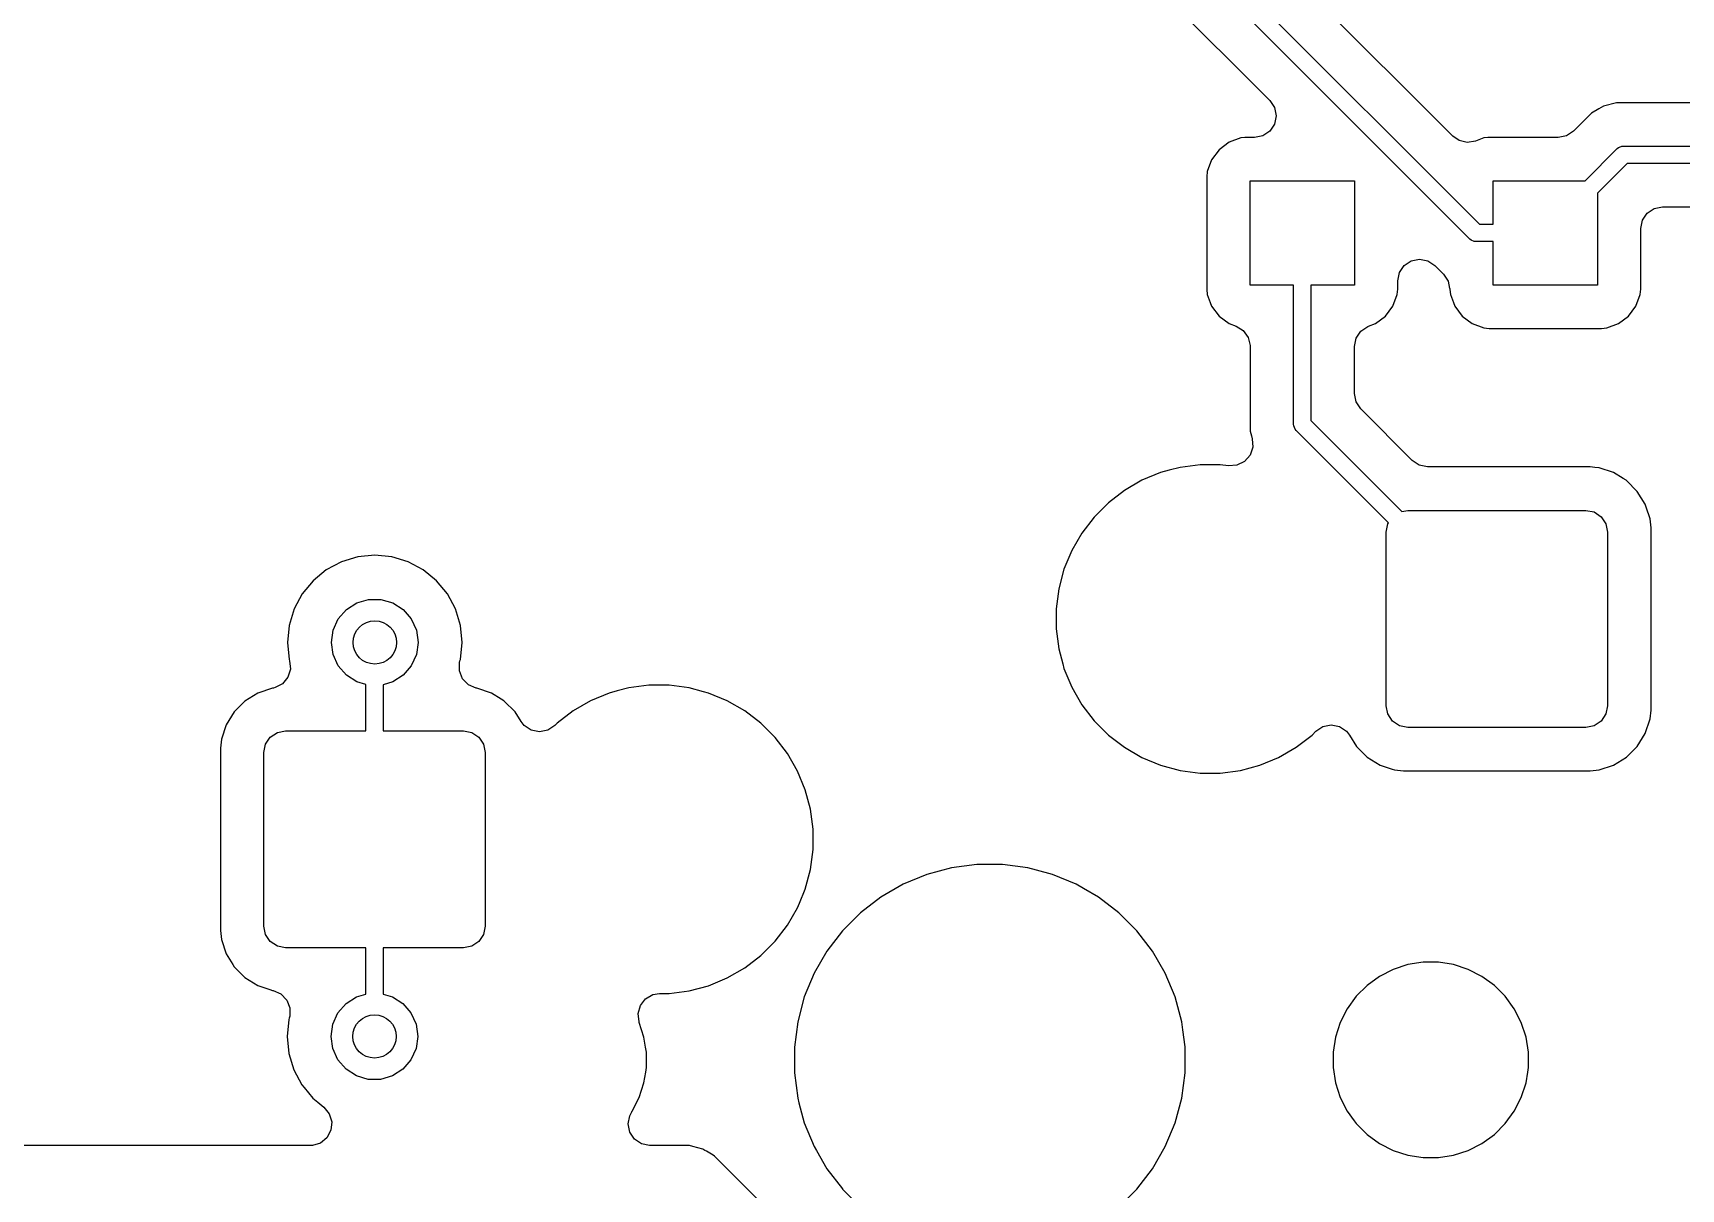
# Model space of a CAD drawing. Extents: x 17 to 170, y -181 to -32.
# Drawn here: x 95.4 to 114.39, y -92.91 to -79.6 of the extents above; entities that cross this region are included whole.
import ezdxf

# ---------------------------------------------------------------- set-up
doc = ezdxf.new("R2010")
doc.units = 0
doc.layers.add('BLACK', color=7, linetype='CONTINUOUS')

msp = doc.modelspace()

# ---------------------------------------------------------------- linework, layer by layer
at = {"layer": 'BLACK', "linetype": 'CONTINUOUS'}
for p, q in [((104.158211, -73.891789), (112.066422, -81.8)), ((111.954289, -81.970711), (104.046078, -74.0625)), ((103.911695, -74.63593), (109.650195, -80.37443)), ((111.75864, -80.784405), (106.015663, -75.041428)), ((109.650195, -80.37443), (109.704171, -80.455212)), ((109.704171, -80.455212), (109.723125, -80.5505)), ((113.443095, -80.46936), (113.356284, -80.51948)), ((113.443096, -80.469358), (113.443095, -80.46936)), ((113.493213, -80.440423), (113.443096, -80.469358)), ((113.645942, -80.3995), (113.493213, -80.440423)), ((130.880666, -80.3995), (113.645942, -80.3995)), ((109.704171, -80.645788), (109.650195, -80.72657)), ((109.723125, -80.5505), (109.704171, -80.645788)), ((113.244477, -80.631287), (113.149192, -80.726571)), ((113.24448, -80.631284), (113.244477, -80.631287)), ((113.35628, -80.519483), (113.244479, -80.631283)), ((113.244479, -80.631283), (113.24448, -80.631284)), ((113.356283, -80.519481), (113.35628, -80.519483)), ((113.356284, -80.51948), (113.356283, -80.519481)), ((109.18267, -80.856203), (109.067455, -80.942453)), ((109.317515, -80.805909), (109.18267, -80.856203)), ((109.317519, -80.805908), (109.317515, -80.805909)), ((109.364314, -80.800878), (109.317519, -80.805908)), ((109.377128, -80.799501), (109.364314, -80.800878)), ((109.37713, -80.7995), (109.377128, -80.799501)), ((109.377135, -80.7995), (109.37713, -80.7995)), ((109.474127, -80.7995), (109.377135, -80.7995)), ((109.569413, -80.780546), (109.474127, -80.7995)), ((109.650195, -80.72657), (109.569413, -80.780546)), ((111.831268, -80.834832), (111.75864, -80.784405)), ((111.925819, -80.857176), (111.831268, -80.834832)), ((112.021723, -80.841637), (111.925819, -80.857176)), ((112.117515, -80.805909), (112.021723, -80.841637)), ((112.117519, -80.805908), (112.117515, -80.805909)), ((112.164314, -80.800878), (112.117519, -80.805908)), ((112.177128, -80.799501), (112.164314, -80.800878)), ((112.17713, -80.7995), (112.177128, -80.799501)), ((112.177134, -80.7995), (112.17713, -80.7995)), ((112.973123, -80.7995), (112.177134, -80.7995)), ((113.06841, -80.780547), (112.973123, -80.7995)), ((113.149192, -80.726571), (113.06841, -80.780547)), ((108.981204, -81.057669), (108.930908, -81.192518)), ((109.067453, -80.942455), (108.981204, -81.057669)), ((109.067455, -80.942453), (109.067453, -80.942455)), ((113.283578, -81.3), (113.654289, -80.929289)), ((113.654289, -80.929289), (113.669442, -80.916853)), ((113.669442, -80.916853), (113.68, -80.912479)), ((113.68, -80.912479), (113.705491, -80.901921)), ((113.705491, -80.901921), (113.725, -80.9)), ((113.725, -80.9), (130.975, -80.9)), ((108.930908, -81.192518), (108.9245, -81.252123)), ((113.766422, -81.1), (113.425, -81.441422)), ((130.933578, -81.1), (113.766422, -81.1)), ((108.9245, -81.252123), (108.9245, -82.547865)), ((109.425, -82.5), (109.425, -81.3)), ((109.425, -81.3), (110.625, -81.3)), ((110.625, -81.3), (110.625, -82.5)), ((112.225, -81.8), (112.225, -81.3)), ((112.225, -81.3), (113.283578, -81.3)), ((113.425, -81.441422), (113.425, -82.5)), ((113.998429, -81.673431), (114.07921, -81.619454)), ((114.07921, -81.619454), (114.174499, -81.6005)), ((114.174499, -81.6005), (127.7255, -81.6005)), ((112.066422, -81.8), (112.225, -81.8)), ((113.925499, -81.849498), (113.944453, -81.754212)), ((113.944453, -81.754212), (113.998429, -81.673431)), ((111.969443, -81.983147), (111.954289, -81.970711)), ((112.005491, -81.998079), (111.969443, -81.983147)), ((112.025, -82), (112.005491, -81.998079)), ((112.225, -82), (112.025, -82)), ((112.225, -82.5), (112.225, -82)), ((113.9255, -82.547873), (113.925499, -81.849498)), ((111.125499, -82.450871), (111.144452, -82.355588)), ((111.144452, -82.355588), (111.198428, -82.274806)), ((111.198428, -82.274806), (111.279209, -82.220829)), ((111.279209, -82.220829), (111.374497, -82.201874)), ((111.374497, -82.201874), (111.469785, -82.220827)), ((111.469785, -82.220827), (111.550567, -82.274803)), ((111.550567, -82.274803), (111.651572, -82.375808)), ((111.651572, -82.375808), (111.705546, -82.456587)), ((108.9245, -82.547865), (108.9245, -82.547868)), ((108.9245, -82.547868), (108.924501, -82.547872)), ((108.924501, -82.547872), (108.924946, -82.55201)), ((108.924946, -82.55201), (108.930908, -82.60748)), ((109.925, -82.5), (109.425, -82.5)), ((109.925, -84.103), (109.925, -82.5)), ((110.625, -82.5), (110.125, -82.5)), ((110.125, -82.5), (110.125, -84.061578)), ((111.119091, -82.607483), (111.1255, -82.547873)), ((111.1255, -82.547873), (111.125499, -82.450871)), ((111.705546, -82.456587), (111.722413, -82.5413)), ((111.722413, -82.5413), (111.724144, -82.541208)), ((111.724144, -82.541208), (111.724501, -82.547865)), ((111.724501, -82.547865), (111.724501, -82.547872)), ((111.724501, -82.547872), (111.724946, -82.55201)), ((111.724946, -82.55201), (111.730908, -82.60748)), ((113.425, -82.5), (112.225, -82.5)), ((113.919091, -82.607483), (113.9255, -82.547873)), ((108.930908, -82.60748), (108.930909, -82.607484)), ((108.930909, -82.607484), (108.965828, -82.701106)), ((108.965828, -82.701106), (108.981204, -82.742331)), ((108.981204, -82.742331), (109.067454, -82.857546)), ((110.982546, -82.857546), (111.068796, -82.742331)), ((111.068796, -82.742331), (111.119091, -82.607483)), ((111.730908, -82.60748), (111.730909, -82.607484)), ((111.730909, -82.607484), (111.765828, -82.701106)), ((111.765828, -82.701106), (111.781204, -82.742331)), ((111.781204, -82.742331), (111.867454, -82.857546)), ((113.782546, -82.857546), (113.868796, -82.742331)), ((113.868796, -82.742331), (113.919091, -82.607483)), ((109.067454, -82.857546), (109.182669, -82.943796)), ((109.182669, -82.943796), (109.262517, -82.973577)), ((110.787455, -82.973587), (110.867331, -82.943796)), ((110.867331, -82.943796), (110.982546, -82.857546)), ((111.867454, -82.857546), (111.982669, -82.943796)), ((111.982669, -82.943796), (112.117517, -82.994091)), ((113.532483, -82.994091), (113.667331, -82.943796)), ((113.667331, -82.943796), (113.782546, -82.857546)), ((109.262517, -82.973577), (109.345171, -83.024634)), ((109.345171, -83.024634), (109.401997, -83.103437)), ((109.401997, -83.103437), (109.424341, -83.197987)), ((110.6255, -83.206877), (110.644454, -83.111589)), ((110.644454, -83.111589), (110.69843, -83.030807)), ((110.69843, -83.030807), (110.779212, -82.976831)), ((110.779212, -82.976831), (110.787455, -82.973587)), ((112.117517, -82.994091), (112.177127, -83.0005)), ((112.177127, -83.0005), (113.472872, -83.000499)), ((113.472872, -83.000499), (113.532483, -82.994091)), ((109.424341, -83.197987), (109.4245, -83.206877)), ((109.4245, -83.206877), (109.4245, -84.008665)), ((110.6255, -83.751125), (110.6255, -83.206877)), ((110.644454, -83.846413), (110.6255, -83.751125)), ((110.69843, -83.927195), (110.644454, -83.846413)), ((109.4245, -84.008665), (109.424499, -84.008683)), ((109.424499, -84.008683), (109.424499, -84.023943)), ((109.424499, -84.023943), (109.424499, -84.182057)), ((110.125, -84.061578), (111.172288, -85.108866)), ((111.292805, -84.52157), (110.69843, -83.927195)), ((109.424499, -84.182057), (109.439233, -84.237043)), ((109.439233, -84.237043), (109.448207, -84.270536)), ((109.448207, -84.270536), (109.454561, -84.367483)), ((109.926921, -84.122509), (109.925, -84.103)), ((109.941853, -84.158557), (109.926921, -84.122509)), ((109.954289, -84.173711), (109.941853, -84.158557)), ((111.018591, -85.238013), (109.954289, -84.173711)), ((109.423331, -84.459482), (109.359272, -84.532527)), ((109.454561, -84.367483), (109.423331, -84.459482)), ((108.393051, -84.66012), (108.178041, -84.749179)), ((108.492116, -84.633576), (108.393051, -84.66012)), ((108.617874, -84.599879), (108.492116, -84.633576)), ((108.617878, -84.599878), (108.617874, -84.599879)), ((108.61788, -84.599878), (108.617878, -84.599878)), ((108.848628, -84.5695), (108.61788, -84.599878)), ((109.081372, -84.5695), (108.848628, -84.5695)), ((109.081373, -84.5695), (109.081372, -84.5695)), ((109.175191, -84.581851), (109.081373, -84.5695)), ((109.272136, -84.575497), (109.175191, -84.581851)), ((109.359272, -84.532527), (109.272136, -84.575497)), ((111.373587, -84.575546), (111.292805, -84.52157)), ((111.468875, -84.5945), (111.373587, -84.575546)), ((113.342009, -84.5945), (111.468875, -84.5945)), ((113.342011, -84.5945), (113.342009, -84.5945)), ((113.393403, -84.59975), (113.342011, -84.5945)), ((113.444797, -84.605001), (113.393403, -84.59975)), ((113.444798, -84.605001), (113.444797, -84.605001)), ((113.444802, -84.605002), (113.444798, -84.605001)), ((113.611332, -84.660184), (113.444802, -84.605002)), ((113.611332, -84.660185), (113.61133, -84.660184)), ((113.61133, -84.660184), (113.611332, -84.660184)), ((113.611334, -84.660186), (113.611332, -84.660185)), ((113.723401, -84.729309), (113.611334, -84.660186)), ((108.178032, -84.749184), (107.976467, -84.865558)), ((108.178041, -84.749179), (108.178032, -84.749184)), ((113.755615, -84.749179), (113.723401, -84.729309)), ((113.760656, -84.752288), (113.755615, -84.749179)), ((113.884712, -84.876344), (113.760656, -84.752288)), ((107.791815, -85.007247), (107.627247, -85.171815)), ((107.791819, -85.007244), (107.791815, -85.007247)), ((107.976467, -84.865558), (107.791819, -85.007244)), ((113.976814, -85.025666), (113.884712, -84.876344)), ((113.991947, -85.071335), (113.976814, -85.025666)), ((107.627244, -85.171819), (107.485558, -85.356467)), ((107.627247, -85.171815), (107.627244, -85.171819)), ((111.172288, -85.108866), (111.242, -85.095)), ((111.242, -85.095), (113.292, -85.095)), ((113.292, -85.095), (113.387671, -85.11403)), ((113.387671, -85.11403), (113.468777, -85.168223)), ((113.468777, -85.168223), (113.52297, -85.249329)), ((114.028119, -85.180495), (113.991947, -85.071335)), ((114.031999, -85.192203), (114.028119, -85.180495)), ((114.042499, -85.294992), (114.031999, -85.192203)), ((107.485558, -85.356467), (107.369184, -85.558032)), ((110.992, -85.345), (111.01103, -85.249329)), ((110.992, -87.345), (110.992, -85.345)), ((111.01103, -85.249329), (111.018591, -85.238013)), ((113.52297, -85.249329), (113.542, -85.345)), ((113.542, -85.345), (113.542, -87.345)), ((114.0425, -87.395009), (114.042499, -85.294992)), ((99.341826, -85.610707), (99.145694, -85.630023)), ((99.537957, -85.630023), (99.341826, -85.610707)), ((107.369179, -85.558041), (107.28012, -85.773051)), ((107.369184, -85.558032), (107.369179, -85.558041)), ((98.783289, -85.780136), (98.630946, -85.905162)), ((98.957092, -85.687236), (98.783289, -85.780136)), ((98.9571, -85.687233), (98.957092, -85.687236)), ((99.145694, -85.630023), (98.9571, -85.687233)), ((99.726551, -85.687233), (99.537957, -85.630023)), ((99.726559, -85.687236), (99.726551, -85.687233)), ((99.900362, -85.780136), (99.726559, -85.687236)), ((99.900365, -85.780138), (99.900362, -85.780136)), ((100.052709, -85.905165), (99.900364, -85.780138)), ((99.900364, -85.780138), (99.900365, -85.780138)), ((107.280118, -85.77306), (107.219879, -85.997874)), ((107.28012, -85.773051), (107.280118, -85.77306)), ((98.63094, -85.905168), (98.505914, -86.057511)), ((98.630946, -85.905162), (98.63094, -85.905168)), ((100.052711, -85.905168), (100.052709, -85.905165)), ((100.177737, -86.057511), (100.052711, -85.905168)), ((98.505914, -86.057511), (98.413014, -86.231314)), ((99.014396, -86.238173), (99.134118, -86.161232)), ((99.134118, -86.161232), (99.270669, -86.121137)), ((99.270669, -86.121137), (99.412983, -86.121137)), ((99.412983, -86.121137), (99.549534, -86.161232)), ((99.549534, -86.161232), (99.669256, -86.238173)), ((100.270637, -86.231314), (100.177737, -86.057511)), ((107.219775, -85.998663), (107.1895, -86.228628)), ((107.219878, -85.99788), (107.219775, -85.998663)), ((107.219879, -85.997874), (107.219878, -85.997878)), ((107.219878, -85.997878), (107.219878, -85.99788)), ((98.413011, -86.231322), (98.355801, -86.419916)), ((98.413014, -86.231314), (98.413011, -86.231322)), ((98.86208, -86.475182), (98.921199, -86.345728)), ((98.921199, -86.345728), (99.014396, -86.238173)), ((99.669256, -86.238173), (99.762453, -86.345728)), ((99.762453, -86.345728), (99.821572, -86.475182)), ((100.270638, -86.231318), (100.270637, -86.231314)), ((100.27064, -86.231321), (100.270638, -86.231318)), ((100.32785, -86.419916), (100.27064, -86.231321)), ((107.1895, -86.228628), (107.1895, -86.461372)), ((98.355801, -86.419916), (98.336485, -86.616048)), ((98.841826, -86.616048), (98.86208, -86.475182)), ((99.821572, -86.475182), (99.841826, -86.616048)), ((100.347167, -86.616048), (100.32785, -86.419916)), ((107.1895, -86.461372), (107.219879, -86.692126)), ((98.336485, -86.616048), (98.355801, -86.812178)), ((98.86208, -86.756914), (98.841826, -86.616048)), ((99.841826, -86.616048), (99.821572, -86.756914)), ((100.32785, -86.81218), (100.347167, -86.616048)), ((107.219879, -86.692126), (107.265465, -86.862253)), ((98.369729, -86.923392), (98.341524, -87.016363)), ((98.355801, -86.812178), (98.360208, -86.826705)), ((98.360208, -86.826705), (98.369729, -86.923392)), ((98.921199, -86.886368), (98.86208, -86.756914)), ((99.014396, -86.993923), (98.921199, -86.886368)), ((99.762453, -86.886368), (99.669256, -86.993923)), ((99.821572, -86.756914), (99.762453, -86.886368)), ((100.316603, -86.944732), (100.318018, -86.847587)), ((100.352472, -87.035023), (100.316603, -86.944732)), ((100.318018, -86.847587), (100.32322, -86.82744)), ((100.32322, -86.82744), (100.32785, -86.81218)), ((107.265465, -86.862253), (107.28012, -86.916948)), ((107.28012, -86.916948), (107.369179, -87.131958)), ((98.279888, -87.091464), (98.194204, -87.137261)), ((98.341524, -87.016363), (98.279888, -87.091464)), ((99.134118, -87.070864), (99.014396, -86.993923)), ((99.24, -87.101953), (99.134118, -87.070864)), ((99.24, -87.635), (99.24, -87.101953)), ((99.549534, -87.070864), (99.44, -87.103026)), ((99.44, -87.103026), (99.44, -87.635)), ((99.669256, -86.993923), (99.549534, -87.070864)), ((100.420164, -87.104715), (100.352472, -87.035023)), ((100.509372, -87.143197), (100.420164, -87.104715)), ((102.498628, -87.1095), (102.26788, -87.139878)), ((102.731372, -87.1095), (102.498628, -87.1095)), ((102.962119, -87.139878), (102.731372, -87.1095)), ((107.369179, -87.131958), (107.369184, -87.131967)), ((107.369184, -87.131967), (107.369185, -87.131969)), ((107.369185, -87.131969), (107.485558, -87.333532)), ((97.846346, -87.292286), (97.722286, -87.416346)), ((97.995667, -87.200185), (97.846346, -87.292286)), ((98.162201, -87.145001), (97.995667, -87.200185)), ((98.174049, -87.142465), (98.162201, -87.145001)), ((98.194204, -87.137261), (98.174049, -87.142465)), ((100.517795, -87.145), (100.509372, -87.143197)), ((100.684332, -87.200184), (100.517795, -87.145)), ((100.684332, -87.200185), (100.68433, -87.200184)), ((100.68433, -87.200184), (100.684332, -87.200184)), ((100.684334, -87.200186), (100.684332, -87.200185)), ((100.797436, -87.269948), (100.684334, -87.200186)), ((100.828615, -87.289179), (100.797436, -87.269948)), ((100.833656, -87.292288), (100.828615, -87.289179)), ((100.957712, -87.416344), (100.833656, -87.292288)), ((101.828032, -87.289184), (101.626467, -87.405558)), ((101.828041, -87.289179), (101.828032, -87.289184)), ((102.043051, -87.20012), (101.828041, -87.289179)), ((102.133832, -87.175795), (102.043051, -87.20012)), ((102.267874, -87.139879), (102.133832, -87.175795)), ((102.267878, -87.139878), (102.267874, -87.139879)), ((102.26788, -87.139878), (102.267878, -87.139878)), ((102.962126, -87.139879), (102.962119, -87.139878)), ((103.129011, -87.184596), (102.962126, -87.139879)), ((103.186948, -87.20012), (103.129011, -87.184596)), ((103.401958, -87.289179), (103.186948, -87.20012)), ((103.401967, -87.289184), (103.401958, -87.289179)), ((103.401969, -87.289185), (103.401967, -87.289184)), ((103.603532, -87.405558), (103.401969, -87.289185)), ((97.722286, -87.416346), (97.630184, -87.565668)), ((100.957713, -87.416346), (100.957712, -87.416344)), ((100.957714, -87.416347), (100.957713, -87.416346)), ((101.027012, -87.528698), (100.957714, -87.416347)), ((101.626467, -87.405558), (101.441819, -87.547244)), ((103.788181, -87.547244), (103.603532, -87.405558)), ((107.485558, -87.333532), (107.627244, -87.518181)), ((111.01103, -87.440671), (110.992, -87.345)), ((111.065223, -87.521777), (111.01103, -87.440671)), ((113.52297, -87.440671), (113.468777, -87.521777)), ((113.542, -87.345), (113.52297, -87.440671)), ((113.976814, -87.664334), (114.031999, -87.497797)), ((114.031999, -87.497797), (114.0425, -87.395009)), ((97.630184, -87.565668), (97.575002, -87.732197)), ((98.138223, -87.708223), (98.219329, -87.65403)), ((98.219329, -87.65403), (98.315, -87.635)), ((98.315, -87.635), (99.24, -87.635)), ((99.44, -87.635), (100.365, -87.635)), ((100.365, -87.635), (100.460671, -87.65403)), ((100.460671, -87.65403), (100.541777, -87.708223)), ((101.062869, -87.574048), (101.027012, -87.528698)), ((101.143649, -87.628026), (101.062869, -87.574048)), ((101.238937, -87.646981), (101.143649, -87.628026)), ((101.334226, -87.628028), (101.238937, -87.646981)), ((101.415008, -87.574053), (101.334226, -87.628028)), ((101.441805, -87.547256), (101.415008, -87.574053)), ((101.441819, -87.547244), (101.441805, -87.547256)), ((103.952756, -87.711819), (103.788181, -87.547244)), ((107.627244, -87.518181), (107.791819, -87.682756)), ((107.791819, -87.682756), (107.976468, -87.824442)), ((109.953532, -87.824442), (110.138181, -87.682756)), ((110.138181, -87.682756), (110.181686, -87.639251)), ((110.181686, -87.639251), (110.262466, -87.585274)), ((110.262466, -87.585274), (110.357754, -87.566319)), ((110.357754, -87.566319), (110.453043, -87.585272)), ((110.453043, -87.585272), (110.533825, -87.639248)), ((110.533825, -87.639248), (110.569685, -87.6846)), ((110.569685, -87.6846), (110.649285, -87.813652)), ((111.146329, -87.57597), (111.065223, -87.521777)), ((111.242, -87.595), (111.146329, -87.57597)), ((113.292, -87.595), (111.242, -87.595)), ((113.387671, -87.57597), (113.292, -87.595)), ((113.468777, -87.521777), (113.387671, -87.57597)), ((113.884712, -87.813656), (113.976814, -87.664334)), ((97.575001, -87.732204), (97.5645, -87.834988)), ((97.5645, -87.834988), (97.5645, -89.935006)), ((97.575002, -87.732197), (97.575001, -87.732204)), ((98.065, -87.885), (98.08403, -87.789329)), ((98.065, -89.885), (98.065, -87.885)), ((98.08403, -87.789329), (98.138223, -87.708223)), ((100.541777, -87.708223), (100.59597, -87.789329)), ((100.59597, -87.789329), (100.615, -87.885)), ((100.615, -87.885), (100.615, -89.885)), ((104.094442, -87.896468), (103.952756, -87.711819)), ((107.976468, -87.824442), (108.178031, -87.940815)), ((109.751969, -87.940815), (109.953532, -87.824442)), ((110.649285, -87.813652), (110.649286, -87.813653)), ((110.649286, -87.813653), (110.649288, -87.813656)), ((110.649288, -87.813656), (110.773344, -87.937712)), ((113.760656, -87.937712), (113.86338, -87.834988)), ((113.86338, -87.834988), (113.884712, -87.813656)), ((104.210815, -88.098031), (104.094442, -87.896468)), ((108.178031, -87.940815), (108.178034, -87.940816)), ((108.178034, -87.940816), (108.178041, -87.94082)), ((108.178041, -87.94082), (108.393051, -88.029879)), ((108.393051, -88.029879), (108.393055, -88.02988)), ((108.393055, -88.02988), (108.39306, -88.029882)), ((108.39306, -88.029882), (108.617874, -88.090121)), ((109.312126, -88.090121), (109.53694, -88.029882)), ((109.53694, -88.029882), (109.536945, -88.029879)), ((109.536945, -88.029879), (109.536948, -88.029879)), ((109.536948, -88.029879), (109.751958, -87.94082)), ((109.751958, -87.94082), (109.751961, -87.940818)), ((109.751961, -87.940818), (109.751969, -87.940815)), ((110.773344, -87.937712), (110.922666, -88.029814)), ((110.922666, -88.029814), (110.922669, -88.029815)), ((110.922669, -88.029815), (110.922667, -88.029815)), ((110.922667, -88.029815), (111.05901, -88.074994)), ((111.05901, -88.074994), (111.089203, -88.084999)), ((113.444797, -88.084999), (113.611334, -88.029814)), ((113.611334, -88.029814), (113.760656, -87.937712)), ((104.210815, -88.098032), (104.210815, -88.098031)), ((104.21082, -88.098041), (104.210815, -88.098032)), ((104.299879, -88.313051), (104.21082, -88.098041)), ((108.617874, -88.090121), (108.848628, -88.1205)), ((108.848628, -88.1205), (109.081372, -88.1205)), ((109.081372, -88.1205), (109.312126, -88.090121)), ((111.089203, -88.084999), (111.191991, -88.0955)), ((111.191991, -88.0955), (113.342008, -88.095499)), ((113.342008, -88.095499), (113.444797, -88.084999)), ((104.29988, -88.313055), (104.299879, -88.313051)), ((104.299882, -88.31306), (104.29988, -88.313055)), ((104.360121, -88.537874), (104.299882, -88.31306)), ((104.3905, -88.768628), (104.360121, -88.537874)), ((104.3905, -89.001372), (104.3905, -88.768628)), ((104.360121, -89.232126), (104.3905, -89.001372)), ((105.985011, -89.213006), (105.700049, -89.28936)), ((106.277493, -89.1745), (105.985011, -89.213006)), ((106.277494, -89.1745), (106.277493, -89.1745)), ((106.572506, -89.1745), (106.277494, -89.1745)), ((106.572507, -89.1745), (106.572506, -89.1745)), ((106.864989, -89.213006), (106.572507, -89.1745)), ((106.864993, -89.213007), (106.864988, -89.213006)), ((106.864988, -89.213006), (106.864989, -89.213006)), ((106.962131, -89.239035), (106.864993, -89.213007)), ((104.299882, -89.45694), (104.360121, -89.232126)), ((105.427496, -89.402255), (105.17201, -89.549759)), ((105.4275, -89.402253), (105.427496, -89.402255)), ((105.700049, -89.28936), (105.4275, -89.402253)), ((107.14995, -89.28936), (106.962131, -89.239035)), ((107.422499, -89.402253), (107.14995, -89.28936)), ((107.422503, -89.402255), (107.422499, -89.402253)), ((107.422505, -89.402256), (107.422503, -89.402255)), ((107.422507, -89.402257), (107.422505, -89.402256)), ((107.504963, -89.449863), (107.422507, -89.402257)), ((104.232635, -89.619292), (104.299879, -89.456948)), ((104.299879, -89.456945), (104.299882, -89.45694)), ((104.299879, -89.456948), (104.299879, -89.456945)), ((105.172005, -89.549762), (104.937963, -89.729349)), ((105.17201, -89.549759), (105.172005, -89.549762)), ((107.677989, -89.549759), (107.504963, -89.449863)), ((107.677994, -89.549762), (107.677989, -89.549759)), ((107.912036, -89.729349), (107.677994, -89.549762)), ((104.094442, -89.873532), (104.210815, -89.671969)), ((104.210815, -89.671969), (104.232635, -89.619292)), ((104.937963, -89.729349), (104.729349, -89.937963)), ((107.912037, -89.72935), (107.912036, -89.729349)), ((107.912042, -89.729354), (107.912037, -89.72935)), ((108.120646, -89.937958), (107.912042, -89.729354)), ((97.5645, -89.935006), (97.575001, -90.0378)), ((98.08403, -89.980671), (98.065, -89.885)), ((98.138223, -90.061777), (98.08403, -89.980671)), ((100.59597, -89.980671), (100.541777, -90.061777)), ((100.615, -89.885), (100.59597, -89.980671)), ((103.952756, -90.058181), (104.094442, -89.873532)), ((104.729349, -89.937963), (104.549762, -90.172005)), ((108.300238, -90.172006), (108.120646, -89.937958)), ((97.575001, -90.0378), (97.630185, -90.204332)), ((98.219329, -90.11597), (98.138223, -90.061777)), ((98.315, -90.135), (98.219329, -90.11597)), ((99.24, -90.135), (98.315, -90.135)), ((99.24, -90.666973), (99.24, -90.135)), ((100.365, -90.135), (99.44, -90.135)), ((99.44, -90.135), (99.44, -90.668046)), ((100.460671, -90.11597), (100.365, -90.135)), ((100.541777, -90.061777), (100.460671, -90.11597)), ((103.788181, -90.222756), (103.952756, -90.058181)), ((104.549759, -90.17201), (104.402255, -90.427496)), ((104.549762, -90.172005), (104.549759, -90.17201)), ((108.447743, -90.427493), (108.300238, -90.172006)), ((97.630185, -90.204332), (97.705978, -90.327214)), ((97.705978, -90.327214), (97.722288, -90.353656)), ((97.722288, -90.353656), (97.846344, -90.477712)), ((103.603532, -90.364442), (103.788181, -90.222756)), ((111.241445, -90.327214), (111.072958, -90.381958)), ((111.241448, -90.327213), (111.241445, -90.327214)), ((111.24145, -90.327213), (111.241448, -90.327213)), ((111.241456, -90.327211), (111.24145, -90.327213)), ((111.416411, -90.2995), (111.241456, -90.327211)), ((111.416421, -90.2995), (111.416411, -90.2995)), ((111.593579, -90.2995), (111.416421, -90.2995)), ((111.593588, -90.2995), (111.593579, -90.2995)), ((111.768543, -90.327211), (111.593588, -90.2995)), ((111.768549, -90.327213), (111.768543, -90.327211)), ((111.768555, -90.327214), (111.768549, -90.327213)), ((111.937042, -90.381958), (111.768555, -90.327214)), ((97.846344, -90.477712), (97.995666, -90.569814)), ((103.186948, -90.569879), (103.401958, -90.48082)), ((103.401958, -90.48082), (103.401961, -90.480818)), ((103.401961, -90.480818), (103.401969, -90.480815)), ((103.401969, -90.480815), (103.603532, -90.364442)), ((104.402253, -90.4275), (104.28936, -90.700049)), ((104.402255, -90.427496), (104.402253, -90.4275)), ((108.560639, -90.700048), (108.447743, -90.427493)), ((110.91511, -90.462385), (110.771789, -90.566514)), ((111.072947, -90.381963), (110.91511, -90.462385)), ((111.072956, -90.381959), (111.072947, -90.381963)), ((111.072958, -90.381958), (111.072956, -90.381958)), ((111.072956, -90.381958), (111.072956, -90.381959)), ((111.93705, -90.381962), (111.937042, -90.381958)), ((111.937052, -90.381963), (111.93705, -90.381962)), ((112.094889, -90.462385), (111.937052, -90.381963)), ((112.23821, -90.566514), (112.094889, -90.462385)), ((97.995666, -90.569814), (97.995669, -90.569815)), ((97.995669, -90.569815), (97.995667, -90.569815)), ((97.995667, -90.569815), (98.13201, -90.614994)), ((98.13201, -90.614994), (98.162203, -90.624999)), ((98.162203, -90.624999), (98.162206, -90.624999)), ((98.162206, -90.624999), (98.170618, -90.6268)), ((98.170618, -90.6268), (98.259828, -90.665279)), ((98.259828, -90.665279), (98.327522, -90.734968)), ((98.327522, -90.734968), (98.363394, -90.825258)), ((99.010744, -90.776077), (99.130466, -90.699136)), ((99.130466, -90.699136), (99.24, -90.666973)), ((99.44, -90.668046), (99.545882, -90.699136)), ((99.545882, -90.699136), (99.665604, -90.776077)), ((102.400879, -90.796455), (102.461028, -90.720158)), ((102.461028, -90.720158), (102.545795, -90.672686)), ((102.545795, -90.672686), (102.622739, -90.6605)), ((102.622739, -90.6605), (102.731372, -90.6605)), ((102.731372, -90.6605), (102.962126, -90.630121)), ((102.962126, -90.630121), (103.18694, -90.569882)), ((103.18694, -90.569882), (103.186945, -90.569879)), ((103.186945, -90.569879), (103.186948, -90.569879)), ((104.28936, -90.700049), (104.213006, -90.985011)), ((108.636993, -90.985007), (108.560639, -90.700048)), ((110.646514, -90.691789), (110.542385, -90.83511)), ((110.771789, -90.566514), (110.646514, -90.691789)), ((112.238214, -90.566517), (112.23821, -90.566514)), ((112.363483, -90.691786), (112.238214, -90.566517)), ((112.467614, -90.83511), (112.363483, -90.691786)), ((98.361983, -90.922403), (98.356778, -90.942561)), ((98.363394, -90.825258), (98.361983, -90.922403)), ((98.858428, -91.013086), (98.917547, -90.883632)), ((98.917547, -90.883632), (99.010744, -90.776077)), ((99.665604, -90.776077), (99.758801, -90.883632)), ((99.758801, -90.883632), (99.81792, -91.013086)), ((102.374507, -90.889962), (102.400879, -90.796455)), ((102.385925, -90.986444), (102.374507, -90.889962)), ((110.542385, -90.83511), (110.461963, -90.992947)), ((112.548042, -90.992958), (112.467614, -90.83511)), ((98.35215, -90.957817), (98.332833, -91.153952)), ((98.356778, -90.942561), (98.35215, -90.957817)), ((98.838174, -91.153952), (98.858428, -91.013086)), ((99.81792, -91.013086), (99.838174, -91.153952)), ((102.38804, -90.992955), (102.385925, -90.986444)), ((102.388042, -90.992958), (102.38804, -90.992955)), ((102.442786, -91.161445), (102.388042, -90.992958)), ((104.213006, -90.985011), (104.1745, -91.277493)), ((108.649323, -91.078663), (108.636993, -90.985007)), ((108.67496, -91.273396), (108.649323, -91.078663)), ((110.461958, -90.992958), (110.407214, -91.161445)), ((110.461963, -90.992947), (110.461958, -90.992956)), ((110.461958, -90.992956), (110.461958, -90.992958)), ((112.602786, -91.161445), (112.548042, -90.992958)), ((98.332833, -91.153952), (98.352149, -91.350083)), ((98.858428, -91.294818), (98.838174, -91.153952)), ((98.917547, -91.424272), (98.858428, -91.294818)), ((99.81792, -91.294818), (99.758801, -91.424272)), ((99.838174, -91.153952), (99.81792, -91.294818)), ((102.442787, -91.161454), (102.442786, -91.161445)), ((102.442788, -91.161456), (102.442787, -91.161454)), ((102.461167, -91.277493), (102.442788, -91.161456)), ((102.470499, -91.336411), (102.461167, -91.277493)), ((104.1745, -91.277493), (104.1745, -91.572506)), ((108.6755, -91.277494), (108.67496, -91.273396)), ((108.6755, -91.336411), (108.6755, -91.277494)), ((110.407211, -91.161456), (110.3795, -91.336411)), ((110.407213, -91.16145), (110.407211, -91.161456)), ((110.407214, -91.161445), (110.407213, -91.161448)), ((110.407213, -91.161448), (110.407213, -91.16145)), ((112.602787, -91.161454), (112.602786, -91.161445)), ((112.602788, -91.161456), (112.602787, -91.161454)), ((112.630499, -91.336411), (112.602788, -91.161456)), ((98.352149, -91.350083), (98.409359, -91.538677)), ((99.010744, -91.531827), (98.917547, -91.424272)), ((99.758801, -91.424272), (99.665604, -91.531827)), ((102.4705, -91.336423), (102.470499, -91.336411)), ((102.4705, -91.513576), (102.4705, -91.336423)), ((108.6755, -91.572506), (108.6755, -91.336411)), ((110.3795, -91.336411), (110.3795, -91.513588)), ((112.6305, -91.336423), (112.630499, -91.336411)), ((112.6305, -91.513576), (112.6305, -91.336423)), ((98.409359, -91.538677), (98.409362, -91.538685)), ((98.409362, -91.538685), (98.502262, -91.712488)), ((99.130466, -91.608768), (99.010744, -91.531827)), ((99.267017, -91.648863), (99.130466, -91.608768)), ((99.409331, -91.648863), (99.267017, -91.648863)), ((99.545882, -91.608768), (99.409331, -91.648863)), ((99.665604, -91.531827), (99.545882, -91.608768)), ((102.388042, -91.857042), (102.442786, -91.688555)), ((102.442786, -91.688555), (102.462031, -91.567049)), ((102.462031, -91.567049), (102.470499, -91.513588)), ((102.470499, -91.513588), (102.4705, -91.513576)), ((104.1745, -91.572506), (104.212985, -91.864831)), ((108.636993, -91.864993), (108.6755, -91.572506)), ((110.3795, -91.513588), (110.407211, -91.688543)), ((110.407211, -91.688543), (110.407213, -91.688549)), ((110.407213, -91.688549), (110.407214, -91.688555)), ((110.407214, -91.688555), (110.461958, -91.857042)), ((112.548042, -91.857042), (112.602786, -91.688555)), ((112.602786, -91.688555), (112.622031, -91.567049)), ((112.622031, -91.567049), (112.630499, -91.513588)), ((112.630499, -91.513588), (112.6305, -91.513576)), ((98.502262, -91.712488), (98.527946, -91.743784)), ((98.527946, -91.743784), (98.627291, -91.864835)), ((98.627291, -91.864835), (98.68545, -91.912565)), ((102.307614, -92.01489), (102.388042, -91.857042)), ((104.212985, -91.864831), (104.213007, -91.864993)), ((104.213007, -91.864993), (104.22732, -91.918409)), ((108.560639, -92.149952), (108.636993, -91.864993)), ((110.461958, -91.857042), (110.461959, -91.857043)), ((110.461959, -91.857043), (110.461963, -91.857052)), ((110.461963, -91.857052), (110.542385, -92.014889)), ((112.467614, -92.01489), (112.548042, -91.857042)), ((98.68545, -91.912565), (98.756069, -91.970521)), ((98.756069, -91.970521), (98.817703, -92.045623)), ((98.817703, -92.045623), (98.845905, -92.138595)), ((102.258787, -92.163), (102.277741, -92.067712)), ((102.277741, -92.067712), (102.302611, -92.023302)), ((102.302501, -92.023235), (102.304225, -92.02042)), ((102.302611, -92.023302), (102.302501, -92.023235)), ((102.304225, -92.02042), (102.306344, -92.016638)), ((102.306344, -92.016638), (102.307614, -92.01489)), ((104.22732, -91.918409), (104.28936, -92.14995)), ((110.542385, -92.014889), (110.623519, -92.12656)), ((112.363483, -92.158214), (112.467614, -92.01489)), ((98.836382, -92.235282), (98.790583, -92.320965)), ((98.845905, -92.138595), (98.836382, -92.235282)), ((102.277741, -92.258288), (102.258787, -92.163)), ((102.331717, -92.33907), (102.277741, -92.258288)), ((104.28936, -92.14995), (104.402253, -92.422499)), ((108.447743, -92.422507), (108.560639, -92.149952)), ((110.623519, -92.12656), (110.646517, -92.158214)), ((110.646517, -92.158214), (110.771786, -92.283483)), ((112.238214, -92.283483), (112.363483, -92.158214)), ((98.598104, -92.412), (95.081877, -92.412)), ((98.622509, -92.410801), (98.598104, -92.412)), ((98.715481, -92.382599), (98.622509, -92.410801)), ((98.790583, -92.320965), (98.715481, -92.382599)), ((102.412499, -92.393046), (102.331717, -92.33907)), ((102.507787, -92.412), (102.412499, -92.393046)), ((102.793166, -92.412), (102.507787, -92.412)), ((102.793182, -92.411999), (102.793166, -92.412)), ((102.808443, -92.411999), (102.793182, -92.411999)), ((102.966557, -92.411999), (102.808443, -92.411999)), ((103.005743, -92.422499), (102.966557, -92.411999)), ((103.119284, -92.452922), (103.005743, -92.422499)), ((104.402253, -92.422499), (104.402255, -92.422503)), ((104.402255, -92.422503), (104.402257, -92.422507)), ((104.402257, -92.422507), (104.428547, -92.468042)), ((108.300238, -92.677994), (108.447743, -92.422507)), ((110.771786, -92.283483), (110.91511, -92.387614)), ((110.91511, -92.387614), (111.072958, -92.468042)), ((111.937042, -92.468042), (112.09489, -92.387614)), ((112.09489, -92.387614), (112.238214, -92.283483)), ((103.143528, -92.46692), (103.119284, -92.452922)), ((103.161283, -92.477171), (103.143528, -92.46692)), ((103.240291, -92.522786), (103.161283, -92.477171)), ((103.256216, -92.53198), (103.240291, -92.522786)), ((103.36802, -92.643784), (103.256216, -92.53198)), ((104.428547, -92.468042), (104.549759, -92.677989)), ((111.072958, -92.468042), (111.241445, -92.522786)), ((111.241445, -92.522786), (111.241454, -92.522787)), ((111.241454, -92.522787), (111.241456, -92.522788)), ((111.241456, -92.522788), (111.416411, -92.550499)), ((111.416411, -92.550499), (111.416418, -92.550499)), ((111.416418, -92.550499), (111.416421, -92.5505)), ((111.416421, -92.5505), (111.416424, -92.5505)), ((111.416424, -92.5505), (111.593576, -92.5505)), ((111.593576, -92.5505), (111.593579, -92.5505)), ((111.593579, -92.5505), (111.593582, -92.550499)), ((111.593582, -92.550499), (111.593588, -92.550499)), ((111.593588, -92.550499), (111.768543, -92.522788)), ((111.768543, -92.522787), (111.768555, -92.522786)), ((111.768543, -92.522788), (111.768543, -92.522787)), ((111.768555, -92.522786), (111.937042, -92.468042)), ((103.368021, -92.643786), (103.36802, -92.643784)), ((110.500805, -99.77657), (103.368021, -92.643786)), ((104.549759, -92.677989), (104.549762, -92.677994)), ((104.549762, -92.677994), (104.727478, -92.909598)), ((108.120646, -92.912042), (108.300238, -92.677994)), ((104.727478, -92.909598), (104.729354, -92.912042)), ((104.729354, -92.912042), (104.937958, -93.120646)), ((107.912042, -93.120646), (108.120646, -92.912042))]:
    msp.add_line(p, q, dxfattribs=at)
at = {"layer": 'BLACK'}
for centre in [(99.341826, -86.616048), (99.338174, -91.153952)]:
    msp.add_circle(centre, 0.25, dxfattribs=at)

doc.saveas('drawing.dxf')
